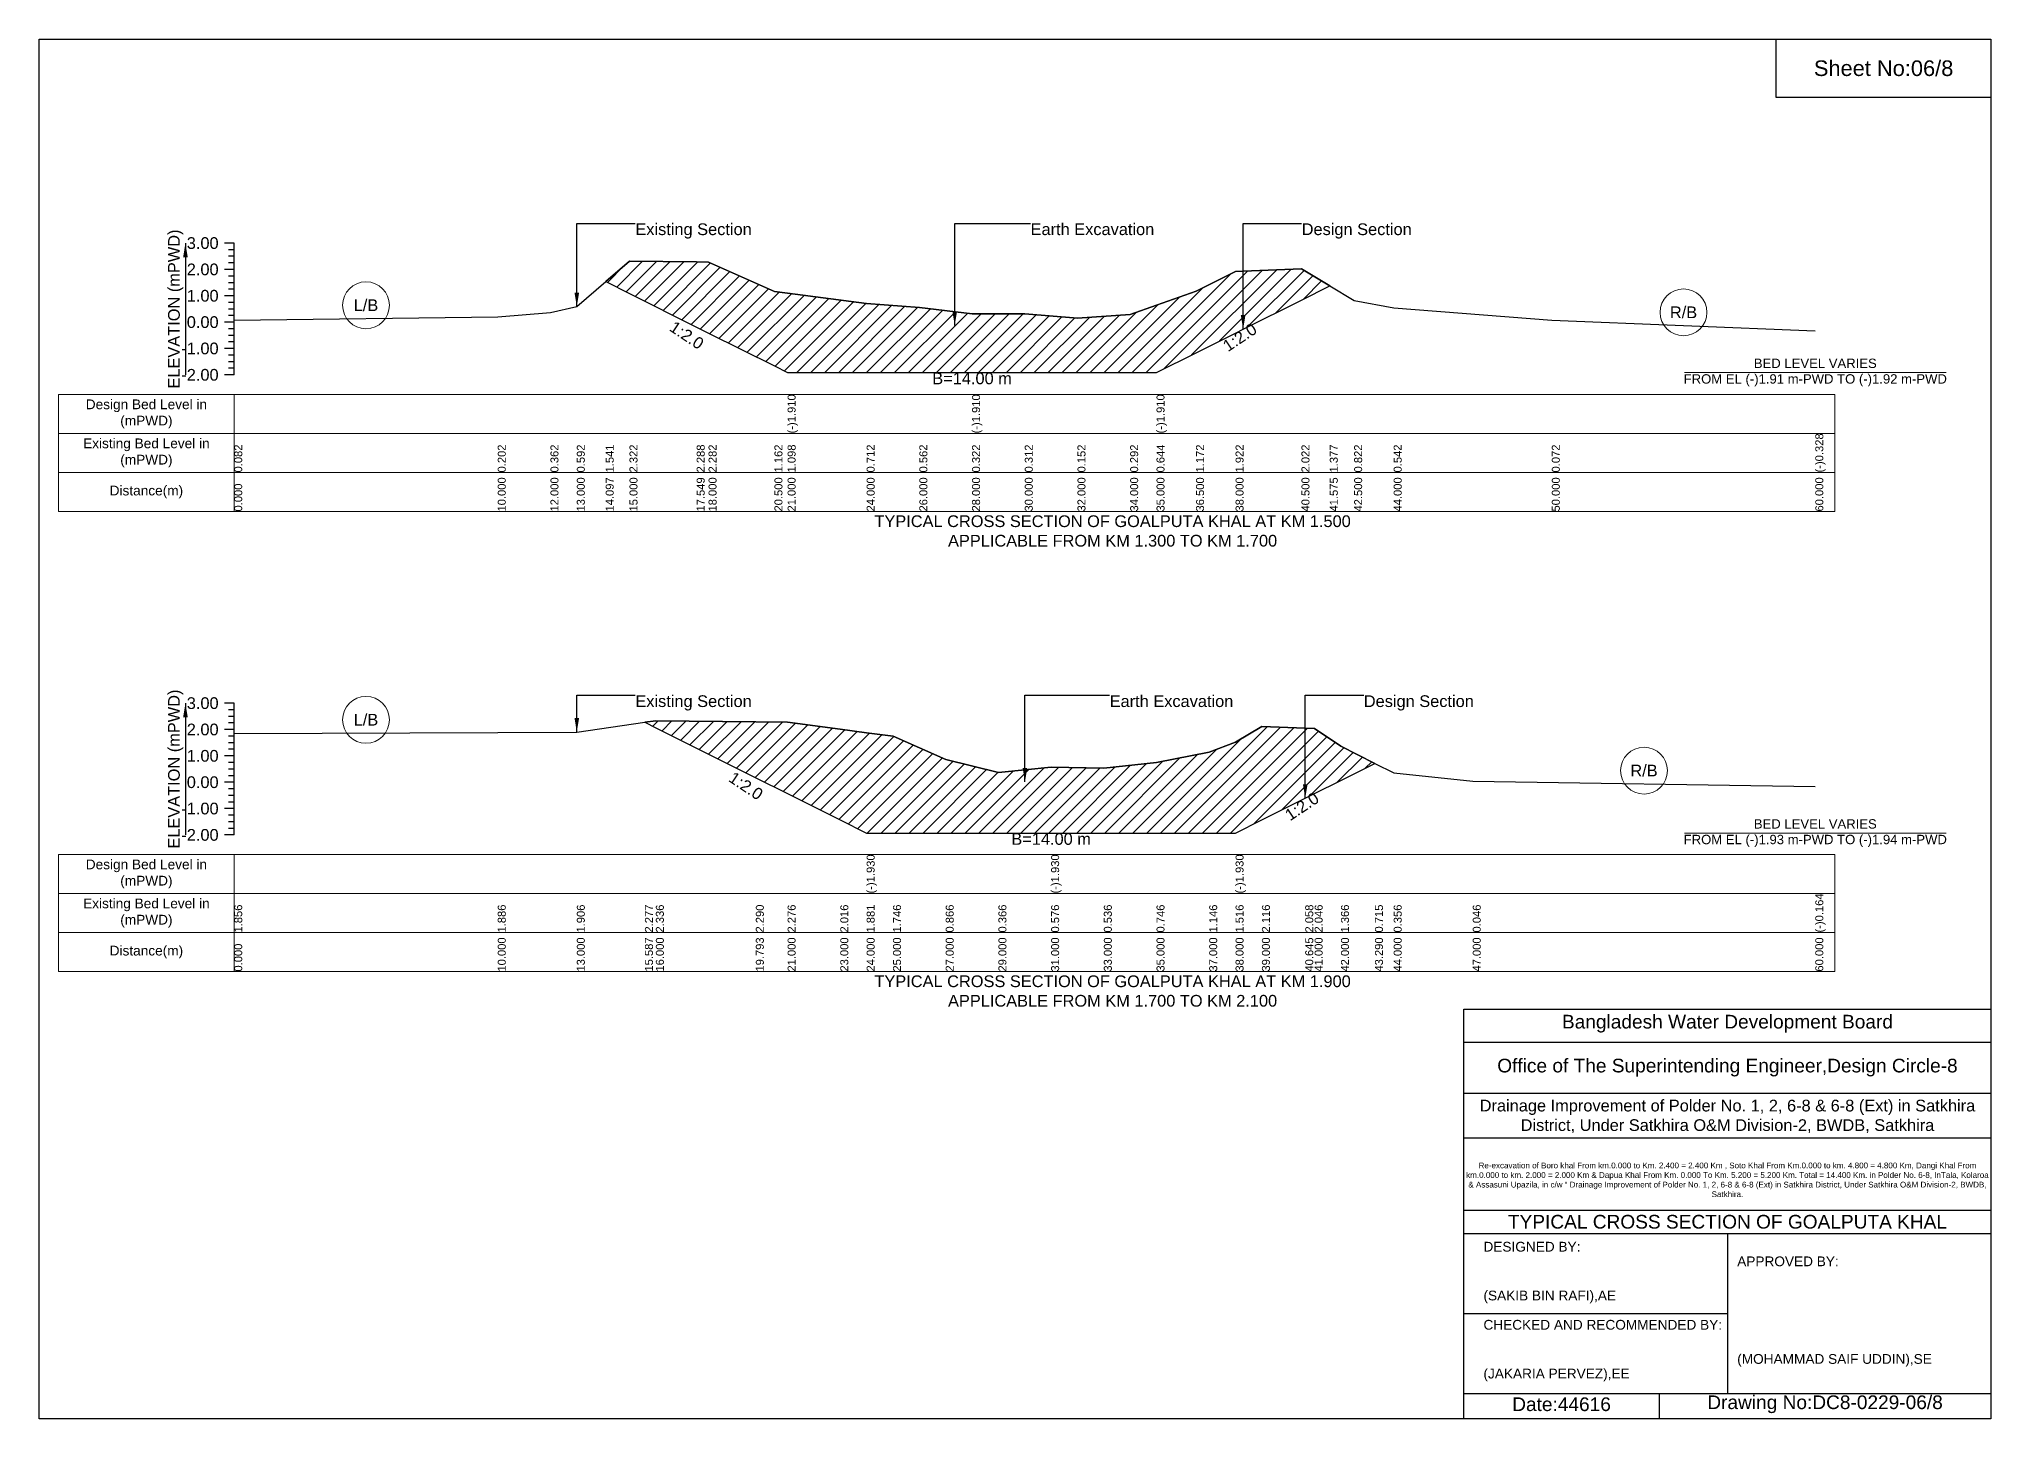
# Model space of a CAD drawing. Header units: inches. Extents: x 91000 to 278000, y -5656 to 20000.
# Drawn here: x 150000 to 158000, y -5656 to 0 of the extents above; entities that cross this region are included whole.
import ezdxf

# ---------------------------------------------------------------- set-up
doc = ezdxf.new("R2010")
doc.units = ezdxf.units.IN
doc.header["$LTSCALE"] = 7
doc.header["$MEASUREMENT"] = 0
for name, color, linetype, lineweight in [('Cross section Data Border', 7, 'Continuous', 9), ('Cross Section Labels', 7, 'Continuous', 9), ('Existing_Bed_Level for Xsection', 7, 'Continuous', 25)]:
    doc.layers.add(name, color=color, linetype=linetype, lineweight=lineweight)
doc.styles.get("Standard").update_dxf_attribs({"font": 'arial.ttf'})
doc.dimstyles.get("Standard").update_dxf_attribs({"dimtxt": 0.18, "dimasz": 0.18, "dimexe": 0.18, "dimexo": 0.0625, "dimgap": 0.09, "dimtad": 0, "dimtih": 1, "dimtoh": 1, "dimdec": 4, "dimzin": 0, "dimdsep": 46, "dimtxsty": 'Standard', "dimcen": 0.09, "dimadec": 0, "dimazin": 0, "dimtfac": 1, "dimtdec": 4, "dimtofl": 0, "dimtmove": 0, "dimatfit": 3, "dimfxl": 1, "dimtolj": 1, "dimtzin": 0, "dimarcsym": 0})

msp = doc.modelspace()

# ---------------------------------------------------------------- hatches: boundary and pattern name
at = {"layer": 'Existing_Bed_Level for Xsection'}
h = msp.add_hatch(dxfattribs=at)
h.set_pattern_fill('ANSI31', color=256, scale=324, style=0)
h.paths.add_polyline_path([(152322.5, -994.1), (152420, -1042.9), (152695.3, -1180.5), (152744, -1204.9), (153014, -1339.9), (153068, -1366.9), (153392, -1366.9), (153608, -1366.9), (153824, -1366.9), (154040, -1366.9), (154256, -1366.9), (154472, -1366.9), (154580, -1366.9), (154742, -1285.9), (154904, -1204.9), (154935, -1189.3), (155174, -1069.9), (155290.1, -1011.8), (155174, -942.2), (154935, -951.8), (154904, -953), (154742, -1034), (154580, -1091), (154472, -1129), (154256, -1144.2), (154040, -1126.9), (153824, -1125.8), (153608, -1099.9), (153392, -1083.7), (153068, -1042), (153014, -1035.1), (152744, -914.1), (152695.3, -913.5), (152420, -909.8)])
h = msp.add_hatch(dxfattribs=at)
h.set_pattern_fill('ANSI31', color=256, scale=324, style=0)
h.paths.add_polyline_path([(152483.3, -2800.4), (152528, -2822.7), (152937.7, -3027.6), (153068, -3092.7), (153284, -3200.7), (153392, -3254.7), (153500, -3254.7), (153716, -3254.7), (153932, -3254.7), (154148, -3254.7), (154364, -3254.7), (154580, -3254.7), (154796, -3254.7), (154904, -3254.7), (155012, -3200.7), (155189.6, -3111.9), (155228, -3092.7), (155336, -3038.7), (155475.3, -2969.1), (155336, -2898.8), (155228, -2825.3), (155189.6, -2824), (155012, -2817.8), (154904, -2882.6), (154796, -2922.5), (154580, -2965.7), (154364, -2988.4), (154148, -2984.1), (153932, -3006.8), (153716, -2952.8), (153500, -2857.7), (153392, -2843.1), (153284, -2828.6), (153068, -2800.5), (152937.7, -2798.9), (152528, -2794)])

# ---------------------------------------------------------------- linework, layer by layer
for points in [[(150000, 0), (158000, 0), (158000, -5656), (150000, -5656)], [(157120, 0), (158000, 0), (158000, -240), (157120, -240)]]:
    msp.add_lwpolyline(points, close=True)
for points in [[(155840, -5656), (155840, -3976), (158000, -3976)], [(155840, -4112), (158000, -4112)], [(155840, -4320), (158000, -4320)], [(155840, -4504), (158000, -4504)], [(155840, -4800), (158000, -4800)], [(155840, -4896), (158000, -4896)], [(156920, -4896), (156920, -5552)], [(155840, -5224), (156920, -5224)], [(155840, -5552), (158000, -5552)], [(156640, -5552), (156640, -5656)]]:
    msp.add_lwpolyline(points)
at = {"layer": 'Cross section Data Border'}
for points in [[(150080, -1456.6), (157360, -1456.6), (157360, -1936.6), (150080, -1936.6)], [(150080, -3342.3), (157360, -3342.3), (157360, -3822.3), (150080, -3822.3)]]:
    msp.add_lwpolyline(points, close=True, dxfattribs=at)
for points in [[(150800, -1456.6), (150800, -1936.6)], [(150080, -1616.6), (157360, -1616.6)], [(150080, -1776.6), (157360, -1776.6)], [(150800, -3342.3), (150800, -3822.3)], [(150080, -3502.3), (157360, -3502.3)], [(150080, -3662.3), (157360, -3662.3)]]:
    msp.add_lwpolyline(points, dxfattribs=at)
at = {"layer": 'Cross Section Labels'}
for points in [[(156744.2, -1366.9), (157815.8, -1366.9)], [(156744.2, -3254.7), (157815.8, -3254.7)]]:
    msp.add_lwpolyline(points, dxfattribs=at)
for centre in [(151340, -1091.2), (156740, -1120.4), (151340, -2790.2), (156578, -2998.7)]:
    msp.add_circle(centre, 96, dxfattribs=at)
at = {"layer": 'Existing_Bed_Level for Xsection'}
for points in [[(150800, -836.6), (150760, -836.6)], [(150800, -863.6), (150776, -863.6)], [(150800, -1376.6), (150800, -1268.6), (150800, -1160.6), (150800, -1052.6), (150800, -944.6), (150800, -836.6)], [(150800, -944.6), (150760, -944.6)], [(150800, -890.6), (150776, -890.6)], [(150800, -917.6), (150776, -917.6)], [(150800, -1151.7), (151880, -1138.8), (152096, -1121.5), (152204, -1096.6), (152322.5, -994.1), (152420, -909.8), (152695.3, -913.5), (152744, -914.1), (153014, -1035.1), (153068, -1042), (153068, -1042), (153392, -1083.7), (153608, -1099.9), (153824, -1125.8), (153824, -1125.8), (154040, -1126.9), (154256, -1144.2), (154472, -1129), (154580, -1091), (154580, -1091), (154742, -1034), (154904, -953), (154935, -951.8), (155174, -942.2), (155290.1, -1011.8), (155390, -1071.8), (155552, -1102), (156200, -1152.8), (157280, -1196)], [(150800, -971.6), (150776, -971.6)], [(150800, -998.6), (150776, -998.6)], [(150800, -1025.6), (150776, -1025.6)], [(150800, -1052.6), (150760, -1052.6)], [(150800, -1079.6), (150776, -1079.6)], [(150800, -1106.6), (150776, -1106.6)], [(150800, -1160.6), (150760, -1160.6)], [(150800, -1133.6), (150776, -1133.6)], [(150800, -1187.6), (150776, -1187.6)], [(150800, -1268.6), (150760, -1268.6)], [(150800, -1214.6), (150776, -1214.6)], [(150800, -1241.6), (150776, -1241.6)], [(150800, -1295.6), (150776, -1295.6)], [(150800, -1322.6), (150776, -1322.6)], [(150800, -1349.6), (150776, -1349.6)], [(150800, -1376.6), (150760, -1376.6)], [(150800, -2722.3), (150760, -2722.3)], [(150800, -2749.3), (150776, -2749.3)], [(150800, -2776.3), (150776, -2776.3)], [(150800, -3262.3), (150800, -3154.3), (150800, -3046.3), (150800, -2938.3), (150800, -2830.3), (150800, -2722.3)], [(150800, -2845.8), (151880, -2842.6), (152204, -2840.4), (152483.3, -2800.4), (152528, -2794), (152937.7, -2798.9), (153068, -2800.5), (153284, -2828.6), (153392, -2843.1), (153392, -2843.1), (153500, -2857.7), (153716, -2952.8), (153932, -3006.8), (154148, -2984.1), (154148, -2984.1), (154364, -2988.4), (154580, -2965.7), (154796, -2922.5), (154904, -2882.6), (154904, -2882.6), (155012, -2817.8), (155189.6, -2824), (155228, -2825.3), (155336, -2898.8), (155475.3, -2969.1), (155552, -3007.8), (155876, -3041.3), (157280, -3064)], [(150800, -2830.3), (150760, -2830.3)], [(150800, -2803.3), (150776, -2803.3)], [(150800, -2857.3), (150776, -2857.3)], [(150800, -2938.3), (150760, -2938.3)], [(150800, -2884.3), (150776, -2884.3)], [(150800, -2911.3), (150776, -2911.3)], [(150800, -2965.3), (150776, -2965.3)], [(150800, -2992.3), (150776, -2992.3)], [(150800, -3019.3), (150776, -3019.3)], [(150800, -3046.3), (150760, -3046.3)], [(150800, -3073.3), (150776, -3073.3)], [(150800, -3100.3), (150776, -3100.3)], [(150800, -3154.3), (150760, -3154.3)], [(150800, -3127.3), (150776, -3127.3)], [(150800, -3181.3), (150776, -3181.3)], [(150800, -3262.3), (150760, -3262.3)], [(150800, -3208.3), (150776, -3208.3)], [(150800, -3235.3), (150776, -3235.3)]]:
    msp.add_lwpolyline(points, dxfattribs=at)
for points in [[(152322.5, -994.1), (152420, -1042.9), (152695.3, -1180.5), (152744, -1204.9), (153014, -1339.9), (153068, -1366.9), (153068, -1366.9), (153392, -1366.9), (153608, -1366.9), (153824, -1366.9), (153824, -1366.9), (154040, -1366.9), (154256, -1366.9), (154472, -1366.9), (154580, -1366.9), (154580, -1366.9), (154742, -1285.9), (154904, -1204.9), (154935, -1189.3), (155174, -1069.9), (155290.1, -1011.8), (155290.1, -1011.8), (155290.1, -1011.8), (155174, -942.2), (154935, -951.8), (154904, -953), (154742, -1034), (154580, -1091), (154580, -1091), (154472, -1129), (154256, -1144.2), (154040, -1126.9), (153824, -1125.8), (153824, -1125.8), (153608, -1099.9), (153392, -1083.7), (153068, -1042), (153068, -1042), (153014, -1035.1), (152744, -914.1), (152695.3, -913.5), (152420, -909.8)], [(152483.3, -2800.4), (152528, -2822.7), (152937.7, -3027.6), (153068, -3092.7), (153284, -3200.7), (153392, -3254.7), (153392, -3254.7), (153500, -3254.7), (153716, -3254.7), (153932, -3254.7), (154148, -3254.7), (154148, -3254.7), (154364, -3254.7), (154580, -3254.7), (154796, -3254.7), (154904, -3254.7), (154904, -3254.7), (155012, -3200.7), (155189.6, -3111.9), (155228, -3092.7), (155336, -3038.7), (155475.3, -2969.1), (155475.3, -2969.1), (155475.3, -2969.1), (155336, -2898.8), (155228, -2825.3), (155189.6, -2824), (155012, -2817.8), (154904, -2882.6), (154904, -2882.6), (154796, -2922.5), (154580, -2965.7), (154364, -2988.4), (154148, -2984.1), (154148, -2984.1), (153932, -3006.8), (153716, -2952.8), (153500, -2857.7), (153392, -2843.1), (153392, -2843.1), (153284, -2828.6), (153068, -2800.5), (152937.7, -2798.9), (152528, -2794)]]:
    msp.add_lwpolyline(points, close=True, dxfattribs=at)

# ---------------------------------------------------------------- texts
at = {"attachment_point": 5}
for s, insert, char_height in [('Sheet No:06/8', (157560, -120), 64), ('Bangladesh Water Development Board', (156920, -4036), 56), ('Office of The Superintending Engineer,Design Circle-8', (156920, -4216), 56)]:
    msp.add_mtext(s, dxfattribs=dict(at, insert=insert, char_height=char_height))
for s, insert, char_height, width, attachment_point in [('Drainage Improvement of Polder No. 1, 2, 6-8 & 6-8 (Ext) in Satkhira District, Under Satkhira O&M Division-2, BWDB, Satkhira', (156920, -4416), 48, 2240, 5), ('Re-excavation of Boro khal From km.0.000 to Km. 2.400 = 2.400 Km , Soto Khal From Km.0.000 to km. 4.800 = 4.800 Km, Dangi Khal From km.0.000 to km. 2.000 = 2.000 Km & Dapua Khal From Km. 0.000 To Km. 5.200 = 5.200 Km. Total = 14.400 Km. in Polder No. 6-8, InTala, Kolaroa & Assasuni Upazila, in c/w “ Drainage Improvement of Polder No. 1, 2, 6-8 & 6-8 (Ext) in Satkhira District, Under Satkhira O&M Division-2, BWDB, Satkhira.', (156920, -4676), 23.565, 2160, 5), ('TYPICAL CROSS SECTION OF GOALPUTA KHAL', (156920, -4848), 56, 2240, 5), ('DESIGNED BY:^J^J^J(SAKIB BIN RAFI),AE', (155920, -5056), 40, 1120, 4), ('APPROVED BY:^J^J^J^J^J^J(MOHAMMAD SAIF UDDIN),SE', (156960, -5216), 40, 1120, 4), ('CHECKED AND RECOMMENDED BY:^J^J^J(JAKARIA PERVEZ),EE', (155920, -5376), 40, 1120, 4), ('Date:44616', (156240, -5596), 56, 1120, 5), ('Drawing No:DC8-0229-06/8', (157320, -5596), 56, 1760, 5)]:
    msp.add_mtext(s, dxfattribs=dict(insert=insert, char_height=char_height, width=width, attachment_point=attachment_point))
at = {"layer": 'Cross section Data Border', "char_height": 40, "width": 640, "attachment_point": 5}
for s, insert in [('Design Bed Level in (mPWD)', (150440, -1536.6)), ('Existing Bed Level in (mPWD)', (150440, -1696.6)), ('Distance(m)', (150440, -1856.6)), ('Design Bed Level in (mPWD)', (150440, -3422.3)), ('Existing Bed Level in (mPWD)', (150440, -3582.3)), ('Distance(m)', (150440, -3742.3))]:
    msp.add_mtext(s, dxfattribs=dict(at, insert=insert))
at = {"layer": 'Cross Section Labels'}
for s, insert, char_height, attachment_point in [('Existing Section', (152444, -755.6), 48, 1), ('Earth Excavation', (154064, -755.6), 48, 1), ('Design Section', (155175, -755.6), 48, 1), ('L/B', (151340, -1091.2), 48, 5), ('R/B', (156740, -1120.4), 48, 5), ('BED LEVEL VARIES ^JFROM EL (-)1.91 m-PWD TO (-)1.92 m-PWD', (157280, -1366.9), 38.4, 5), ('B=14.00 m', (153824, -1366.9), 48, 2), ('TYPICAL CROSS SECTION OF GOALPUTA KHAL AT KM 1.500^JAPPLICABLE FROM KM 1.300 TO KM 1.700', (154400, -2016.6), 48, 5), ('Existing Section', (152444, -2689.9), 48, 1), ('Earth Excavation', (154388, -2689.9), 48, 1), ('Design Section', (155429.6, -2689.9), 48, 1), ('L/B', (151340, -2790.2), 48, 5), ('R/B', (156578, -2998.7), 48, 5), ('BED LEVEL VARIES ^JFROM EL (-)1.93 m-PWD TO (-)1.94 m-PWD', (157280, -3254.7), 38.4, 5), ('B=14.00 m', (154148, -3254.7), 48, 2), ('TYPICAL CROSS SECTION OF GOALPUTA KHAL AT KM 1.900^JAPPLICABLE FROM KM 1.700 TO KM 2.100', (154400, -3902.3), 48, 5)]:
    msp.add_mtext(s, dxfattribs=dict(at, insert=insert, char_height=char_height, attachment_point=attachment_point))
at = {"layer": 'Cross Section Labels', "char_height": 48, "attachment_point": 2}
for insert, rotation in [((152668.3, -1194), 326.30993), ((154908, -1202.8), 33.69007), ((152910.7, -3041.1), 326.30993), ((155162.6, -3125.4), 33.69007)]:
    msp.add_mtext('1:2.0', dxfattribs=dict(at, insert=insert, rotation=rotation))
at = {"layer": 'Existing_Bed_Level for Xsection', "rotation": 90}
for s, insert, char_height, attachment_point in [('ELEVATION (mPWD)', (150560, -1106.6), 48, 5), ('(-)1.910', (153068, -1616.6), 32.8, 1), ('(-)1.910', (153824, -1616.6), 32.8, 1), ('(-)1.910', (154580, -1616.6), 32.8, 1), ('0.082', (150800, -1776.6), 32.8, 1), ('0.202', (151880, -1776.6), 32.8, 1), ('0.362', (152096, -1776.6), 32.8, 1), ('0.592', (152204, -1776.6), 32.8, 1), ('1.541', (152322.5, -1776.6), 32.8, 1), ('2.322', (152420, -1776.6), 32.8, 1), ('2.288', (152695.3, -1776.6), 32.8, 1), ('2.282', (152744, -1776.6), 32.8, 1), ('1.162', (153014, -1776.6), 32.8, 1), ('1.098', (153068, -1776.6), 32.8, 1), ('0.712', (153392, -1776.6), 32.8, 1), ('0.562', (153608, -1776.6), 32.8, 1), ('0.322', (153824, -1776.6), 32.8, 1), ('0.312', (154040, -1776.6), 32.8, 1), ('0.152', (154256, -1776.6), 32.8, 1), ('0.292', (154472, -1776.6), 32.8, 1), ('0.644', (154580, -1776.6), 32.8, 1), ('1.172', (154742, -1776.6), 32.8, 1), ('1.922', (154904, -1776.6), 32.8, 1), ('2.022', (155174, -1776.6), 32.8, 1), ('1.377', (155290.1, -1776.6), 32.8, 1), ('0.822', (155390, -1776.6), 32.8, 1), ('0.542', (155552, -1776.6), 32.8, 1), ('0.072', (156200, -1776.6), 32.8, 1), ('(-)0.328', (157280, -1776.6), 32.8, 1), ('0.000', (150800, -1936.6), 32.8, 1), ('10.000', (151880, -1936.6), 32.8, 1), ('12.000', (152096, -1936.6), 32.8, 1), ('13.000', (152204, -1936.6), 32.8, 1), ('14.097', (152322.5, -1936.6), 32.8, 1), ('15.000', (152420, -1936.6), 32.8, 1), ('17.549', (152695.3, -1936.6), 32.8, 1), ('18.000', (152744, -1936.6), 32.8, 1), ('20.500', (153014, -1936.6), 32.8, 1), ('21.000', (153068, -1936.6), 32.8, 1), ('24.000', (153392, -1936.6), 32.8, 1), ('26.000', (153608, -1936.6), 32.8, 1), ('28.000', (153824, -1936.6), 32.8, 1), ('30.000', (154040, -1936.6), 32.8, 1), ('32.000', (154256, -1936.6), 32.8, 1), ('34.000', (154472, -1936.6), 32.8, 1), ('35.000', (154580, -1936.6), 32.8, 1), ('36.500', (154742, -1936.6), 32.8, 1), ('38.000', (154904, -1936.6), 32.8, 1), ('40.500', (155174, -1936.6), 32.8, 1), ('41.575', (155290.1, -1936.6), 32.8, 1), ('42.500', (155390, -1936.6), 32.8, 1), ('44.000', (155552, -1936.6), 32.8, 1), ('50.000', (156200, -1936.6), 32.8, 1), ('60.000', (157280, -1936.6), 32.8, 1), ('ELEVATION (mPWD)', (150560, -2992.3), 48, 5), ('(-)1.930', (153392, -3502.3), 32.8, 1), ('(-)1.930', (154148, -3502.3), 32.8, 1), ('(-)1.930', (154904, -3502.3), 32.8, 1), ('(-)0.164', (157280, -3662.3), 32.8, 1), ('1.856', (150800, -3662.3), 32.8, 1), ('1.886', (151880, -3662.3), 32.8, 1), ('1.906', (152204, -3662.3), 32.8, 1), ('2.277', (152483.3, -3662.3), 32.8, 1), ('2.336', (152528, -3662.3), 32.8, 1), ('2.290', (152937.7, -3662.3), 32.8, 1), ('2.276', (153068, -3662.3), 32.8, 1), ('2.016', (153284, -3662.3), 32.8, 1), ('1.881', (153392, -3662.3), 32.8, 1), ('1.746', (153500, -3662.3), 32.8, 1), ('0.866', (153716, -3662.3), 32.8, 1), ('0.366', (153932, -3662.3), 32.8, 1), ('0.576', (154148, -3662.3), 32.8, 1), ('0.536', (154364, -3662.3), 32.8, 1), ('0.746', (154580, -3662.3), 32.8, 1), ('1.146', (154796, -3662.3), 32.8, 1), ('1.516', (154904, -3662.3), 32.8, 1), ('2.116', (155012, -3662.3), 32.8, 1), ('2.058', (155189.6, -3662.3), 32.8, 1), ('2.046', (155228, -3662.3), 32.8, 1), ('1.366', (155336, -3662.3), 32.8, 1), ('0.715', (155475.3, -3662.3), 32.8, 1), ('0.356', (155552, -3662.3), 32.8, 1), ('0.046', (155876, -3662.3), 32.8, 1), ('0.000', (150800, -3822.3), 32.8, 1), ('10.000', (151880, -3822.3), 32.8, 1), ('13.000', (152204, -3822.3), 32.8, 1), ('15.587', (152483.3, -3822.3), 32.8, 1), ('16.000', (152528, -3822.3), 32.8, 1), ('19.793', (152937.7, -3822.3), 32.8, 1), ('21.000', (153068, -3822.3), 32.8, 1), ('23.000', (153284, -3822.3), 32.8, 1), ('24.000', (153392, -3822.3), 32.8, 1), ('25.000', (153500, -3822.3), 32.8, 1), ('27.000', (153716, -3822.3), 32.8, 1), ('29.000', (153932, -3822.3), 32.8, 1), ('31.000', (154148, -3822.3), 32.8, 1), ('33.000', (154364, -3822.3), 32.8, 1), ('35.000', (154580, -3822.3), 32.8, 1), ('37.000', (154796, -3822.3), 32.8, 1), ('38.000', (154904, -3822.3), 32.8, 1), ('39.000', (155012, -3822.3), 32.8, 1), ('40.645', (155189.6, -3822.3), 32.8, 1), ('41.000', (155228, -3822.3), 32.8, 1), ('42.000', (155336, -3822.3), 32.8, 1), ('43.290', (155475.3, -3822.3), 32.8, 1), ('44.000', (155552, -3822.3), 32.8, 1), ('47.000', (155876, -3822.3), 32.8, 1), ('60.000', (157280, -3822.3), 32.8, 1)]:
    msp.add_mtext(s, dxfattribs=dict(at, insert=insert, char_height=char_height, attachment_point=attachment_point))
at = {"layer": 'Existing_Bed_Level for Xsection', "char_height": 48, "attachment_point": 6}
for s, insert in [('3.00', (150736, -836.6)), ('2.00', (150736, -944.6)), ('1.00', (150736, -1052.6)), ('0.00', (150736, -1160.6)), ('-1.00', (150736, -1268.6)), ('-2.00', (150736, -1376.6)), ('3.00', (150736, -2722.3)), ('2.00', (150736, -2830.3)), ('1.00', (150736, -2938.3)), ('0.00', (150736, -3046.3)), ('-1.00', (150736, -3154.3)), ('-2.00', (150736, -3262.3))]:
    msp.add_mtext(s, dxfattribs=dict(at, insert=insert))

# ---------------------------------------------------------------- leaders
at = {"layer": 'Cross Section Labels', "annotation_type": 0, "has_hookline": 1, "hookline_direction": 0}
for points, text_width in [([(152204, -1096.6), (152204, -755.6), (152443.9, -755.6)], 467.2), ([(153753, -1173.7), (153753, -755.6), (154063.9, -755.6)], 497), ([(154935, -1189.3), (154935, -755.6), (155174.9, -755.6)], 441.2), ([(152204, -2840.4), (152204, -2689.9), (152443.9, -2689.9)], 467.2), ([(154040.9, -3045.1), (154040.9, -2689.9), (154387.9, -2689.9)], 497), ([(155189.6, -3111.9), (155189.6, -2689.9), (155429.5, -2689.9)], 441.2)]:
    msp.add_leader(points, dimstyle='Standard', override={"dimasz": 57.6}, dxfattribs=dict(at, text_width=text_width))
at = {"layer": 'Existing_Bed_Level for Xsection'}
for points in [[(150600, -836.6), (150600, -1376.6)], [(150600, -2722.3), (150600, -3262.3)]]:
    msp.add_leader(points, dimstyle='Standard', override={"dimasz": 57.6}, dxfattribs=at)

doc.saveas('drawing.dxf')
